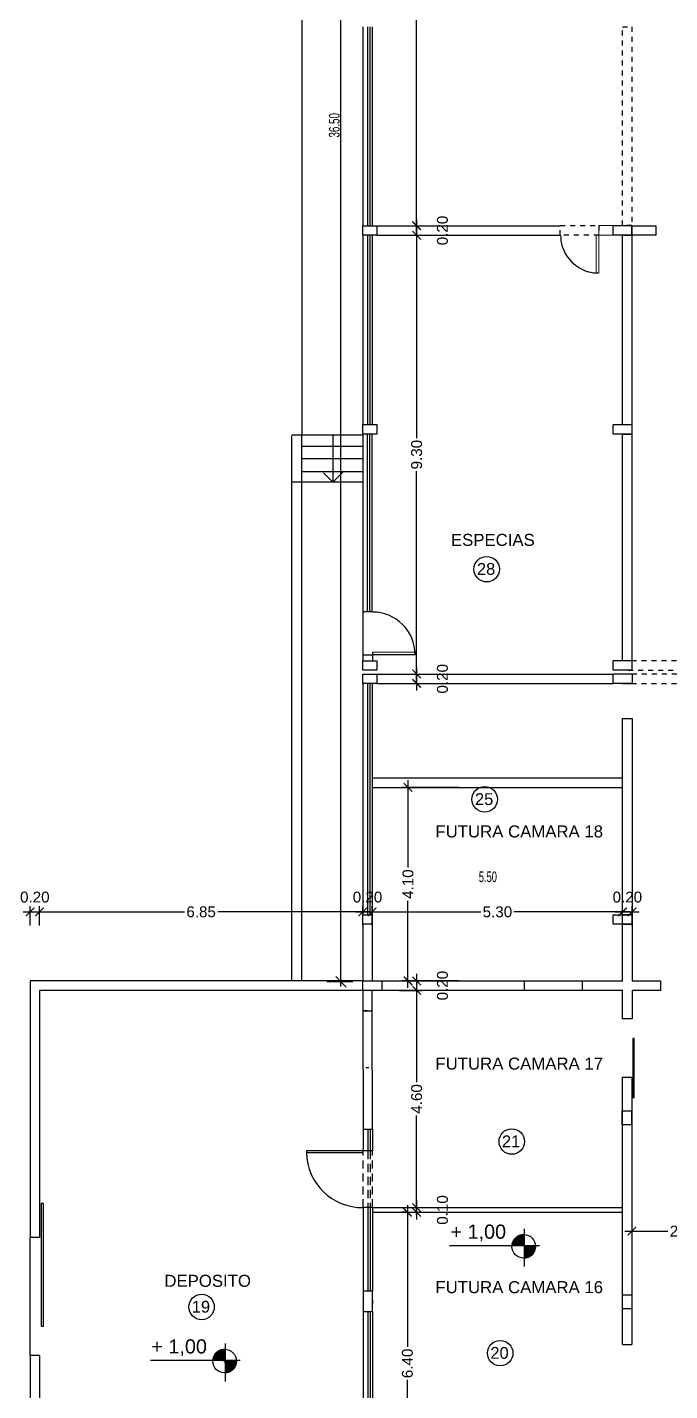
# Model space of a CAD drawing. Extents: x -106 to 115, y -156 to 65.
# Drawn here: x -22.09 to -8.49, y -55.18 to -26.3 of the extents above; entities that cross this region are included whole.
import ezdxf
from ezdxf.enums import TextEntityAlignment as Align

# ---------------------------------------------------------------- set-up
doc = ezdxf.new("R2010")
doc.units = 0
doc.header["$LTSCALE"] = 100
doc.header["$MEASUREMENT"] = 0
doc.linetypes.add('HIDDEN', pattern=[0.375, 0.25, -0.125])
doc.linetypes.add('MCDASH01', pattern=[0.002117, 0.001058, -0.001058])
doc.layers.get('0').update_dxf_attribs({"color": 9, "linetype": 'CONTINUOUS'})
doc.layers.get('DEFPOINTS').update_dxf_attribs({"color": 9, "linetype": 'CONTINUOUS'})
for name, color, linetype in [('COTAS', 9, 'CONTINUOUS'), ('MUROS', 9, 'CONTINUOUS'), ('PUERTAS', 9, 'CONTINUOUS'), ('texto', 9, 'CONTINUOUS'), ('UNTITLED-1', 9, 'CONTINUOUS')]:
    doc.layers.add(name, color=color, linetype=linetype)
doc.styles.get("Standard").update_dxf_attribs({"font": 'arial.ttf'})
doc.dimstyles.get("Standard").update_dxf_attribs({"dimtxt": 0.23, "dimasz": 0.18, "dimexe": 0.12, "dimexo": 0.2, "dimgap": 0.05, "dimtad": 0, "dimzin": 0, "dimdsep": 46, "dimtxsty": 'Standard', "dimblk": 'ARCHTICK', "dimcen": 0.09, "dimdle": 0.15, "dimadec": 0, "dimazin": 0, "dimtfac": 1, "dimtofl": 0, "dimtmove": 2, "dimatfit": 3, "dimfxl": 1, "dimtolj": 1, "dimtzin": 0, "dimarcsym": 0})

# ---------------------------------------------------------------- blocks, each defined once
blk = doc.blocks.new('_ARCHTICK')
at = {"color": 0, "linetype": 'ByBlock', "const_width": 0.15}
blk.add_lwpolyline([(-0.5, -0.5), (0.5, 0.5)], dxfattribs=at)
blk = doc.blocks.new('*D173')
at = {"layer": 'COTAS', "color": 0, "linetype": 'Continuous', "lineweight": -2, "transparency": 16777216}
for p, q in [((-14.212, -16.397), (-13.728, -16.397)), ((-13.848, -16.247), (-13.848, -23.026)), ((-13.848, -30.657), (-13.848, -23.879)), ((-14.212, -30.507), (-13.728, -30.507))]:
    blk.add_line(p, q, dxfattribs=at)
at = {"layer": 'DEFPOINTS', "color": 0, "linetype": 'Continuous', "transparency": 16777216}
for p in [(-14.412, -16.397), (-14.412, -30.507), (-13.848, -30.507)]:
    blk.add_point(p, dxfattribs=at)
at = {"layer": 'COTAS', "color": 0, "linetype": 'Continuous', "lineweight": -2, "transparency": 16777216, "xscale": 0.18, "yscale": 0.18, "zscale": 0.18}
for p, rotation in [((-13.848, -16.397), 90), ((-13.848, -30.507), 270)]:
    blk.add_blockref('_ARCHTICK', p, dxfattribs=dict(at, rotation=rotation))
at = {"layer": 'COTAS', "color": 0, "linetype": 'Continuous', "transparency": 16777216, "insert": (-13.848, -23.452), "char_height": 0.23, "attachment_point": 5, "rotation": 90}
blk.add_mtext('\\A1;14.10', dxfattribs=at)
blk = doc.blocks.new('*D174')
at = {"layer": 'COTAS', "color": 0, "linetype": 'Continuous', "lineweight": -2, "transparency": 16777216}
for p, q in [((-14.212, -30.507), (-13.728, -30.507)), ((-13.848, -30.357), (-13.848, -30.857)), ((-14.212, -30.707), (-13.728, -30.707))]:
    blk.add_line(p, q, dxfattribs=at)
at = {"layer": 'DEFPOINTS', "color": 0, "linetype": 'Continuous', "transparency": 16777216}
for p in [(-14.412, -30.507), (-14.412, -30.707), (-13.848, -30.707)]:
    blk.add_point(p, dxfattribs=at)
at = {"layer": 'COTAS', "color": 0, "linetype": 'Continuous', "lineweight": -2, "transparency": 16777216, "xscale": 0.18, "yscale": 0.18, "zscale": 0.18}
for p, rotation in [((-13.848, -30.507), 90), ((-13.848, -30.707), 270)]:
    blk.add_blockref('_ARCHTICK', p, dxfattribs=dict(at, rotation=rotation))
at = {"layer": 'COTAS', "color": 0, "linetype": 'Continuous', "transparency": 16777216, "insert": (-13.301, -30.607), "char_height": 0.23, "attachment_point": 5, "rotation": 90}
blk.add_mtext('\\A1;0.20', dxfattribs=at)
blk = doc.blocks.new('*D175')
at = {"layer": 'COTAS', "color": 0, "linetype": 'Continuous', "lineweight": -2, "transparency": 16777216}
for p, q in [((-13.848, -30.557), (-13.848, -35.006)), ((-14.212, -30.707), (-13.728, -30.707)), ((-13.848, -40.151), (-13.848, -35.703)), ((-14.212, -40.001), (-13.728, -40.001))]:
    blk.add_line(p, q, dxfattribs=at)
at = {"layer": 'DEFPOINTS', "color": 0, "linetype": 'Continuous', "transparency": 16777216}
for p in [(-14.412, -30.707), (-14.412, -40.001), (-13.848, -40.001)]:
    blk.add_point(p, dxfattribs=at)
at = {"layer": 'COTAS', "color": 0, "linetype": 'Continuous', "lineweight": -2, "transparency": 16777216, "xscale": 0.18, "yscale": 0.18, "zscale": 0.18}
for p, rotation in [((-13.848, -30.707), 90), ((-13.848, -40.001), 270)]:
    blk.add_blockref('_ARCHTICK', p, dxfattribs=dict(at, rotation=rotation))
at = {"layer": 'COTAS', "color": 0, "linetype": 'Continuous', "transparency": 16777216, "insert": (-13.848, -35.354), "char_height": 0.23, "attachment_point": 5, "rotation": 90}
blk.add_mtext('\\A1;9.30', dxfattribs=at)
blk = doc.blocks.new('*D176')
at = {"layer": 'COTAS', "color": 0, "linetype": 'Continuous', "lineweight": -2, "transparency": 16777216}
for p, q in [((-14.212, -40.001), (-13.728, -40.001)), ((-13.848, -39.851), (-13.848, -40.351)), ((-14.212, -40.201), (-13.728, -40.201))]:
    blk.add_line(p, q, dxfattribs=at)
at = {"layer": 'DEFPOINTS', "color": 0, "linetype": 'Continuous', "transparency": 16777216}
for p in [(-14.412, -40.001), (-14.412, -40.201), (-13.848, -40.201)]:
    blk.add_point(p, dxfattribs=at)
at = {"layer": 'COTAS', "color": 0, "linetype": 'Continuous', "lineweight": -2, "transparency": 16777216, "xscale": 0.18, "yscale": 0.18, "zscale": 0.18}
for p, rotation in [((-13.848, -40.001), 90), ((-13.848, -40.201), 270)]:
    blk.add_blockref('_ARCHTICK', p, dxfattribs=dict(at, rotation=rotation))
at = {"layer": 'COTAS', "color": 0, "linetype": 'Continuous', "transparency": 16777216, "insert": (-13.301, -40.101), "char_height": 0.23, "attachment_point": 5, "rotation": 90}
blk.add_mtext('\\A1;0.20', dxfattribs=at)
blk = doc.blocks.new('*D177')
at = {"layer": 'COTAS', "color": 0, "linetype": 'Continuous', "lineweight": -2, "transparency": 16777216}
for p, q in [((-13.848, -46.349), (-13.848, -46.849)), ((-14.212, -46.499), (-13.728, -46.499)), ((-14.212, -46.699), (-13.728, -46.699))]:
    blk.add_line(p, q, dxfattribs=at)
at = {"layer": 'DEFPOINTS', "color": 0, "linetype": 'Continuous', "transparency": 16777216}
for p in [(-14.412, -46.499), (-14.412, -46.699), (-13.848, -46.699)]:
    blk.add_point(p, dxfattribs=at)
at = {"layer": 'COTAS', "color": 0, "linetype": 'Continuous', "lineweight": -2, "transparency": 16777216, "xscale": 0.18, "yscale": 0.18, "zscale": 0.18}
for p, rotation in [((-13.848, -46.499), 90), ((-13.848, -46.699), 270)]:
    blk.add_blockref('_ARCHTICK', p, dxfattribs=dict(at, rotation=rotation))
at = {"layer": 'COTAS', "color": 0, "linetype": 'Continuous', "transparency": 16777216, "insert": (-13.301, -46.599), "char_height": 0.23, "attachment_point": 5, "rotation": 90}
blk.add_mtext('\\A1;0.20', dxfattribs=at)
blk = doc.blocks.new('*D178')
at = {"layer": 'COTAS', "color": 0, "linetype": 'Continuous', "lineweight": -2, "transparency": 16777216}
for p, q in [((-14.212, -46.699), (-13.728, -46.699)), ((-13.848, -46.549), (-13.848, -48.646)), ((-13.848, -51.45), (-13.848, -49.352)), ((-14.212, -51.3), (-13.728, -51.3))]:
    blk.add_line(p, q, dxfattribs=at)
at = {"layer": 'DEFPOINTS', "color": 0, "linetype": 'Continuous', "transparency": 16777216}
for p in [(-14.412, -46.699), (-14.412, -51.3), (-13.848, -51.3)]:
    blk.add_point(p, dxfattribs=at)
at = {"layer": 'COTAS', "color": 0, "linetype": 'Continuous', "lineweight": -2, "transparency": 16777216, "xscale": 0.18, "yscale": 0.18, "zscale": 0.18}
for p, rotation in [((-13.848, -46.699), 90), ((-13.848, -51.3), 270)]:
    blk.add_blockref('_ARCHTICK', p, dxfattribs=dict(at, rotation=rotation))
at = {"layer": 'COTAS', "color": 0, "linetype": 'Continuous', "transparency": 16777216, "insert": (-13.848, -48.999), "char_height": 0.23, "attachment_point": 5, "rotation": 90}
blk.add_mtext('\\A1;4.60', dxfattribs=at)
blk = doc.blocks.new('*D179')
at = {"layer": 'COTAS', "color": 0, "linetype": 'Continuous', "lineweight": -2, "transparency": 16777216}
for p, q in [((-14.212, -51.3), (-13.728, -51.3)), ((-13.848, -51.15), (-13.848, -51.55)), ((-14.212, -51.4), (-13.728, -51.4))]:
    blk.add_line(p, q, dxfattribs=at)
at = {"layer": 'DEFPOINTS', "color": 0, "linetype": 'Continuous', "transparency": 16777216}
for p in [(-14.412, -51.3), (-14.412, -51.4), (-13.848, -51.4)]:
    blk.add_point(p, dxfattribs=at)
at = {"layer": 'COTAS', "color": 0, "linetype": 'Continuous', "lineweight": -2, "transparency": 16777216, "xscale": 0.18, "yscale": 0.18, "zscale": 0.18}
for p, rotation in [((-13.848, -51.3), 90), ((-13.848, -51.4), 270)]:
    blk.add_blockref('_ARCHTICK', p, dxfattribs=dict(at, rotation=rotation))
at = {"layer": 'COTAS', "color": 0, "linetype": 'Continuous', "transparency": 16777216, "insert": (-13.301, -51.35), "char_height": 0.23, "attachment_point": 5, "rotation": 90}
blk.add_mtext('\\A1;0.10', dxfattribs=at)
blk = doc.blocks.new('*D220')
at = {"layer": 'COTAS', "color": 0, "linetype": 'Continuous', "lineweight": -2, "transparency": 16777216}
for p, q in [((-9.292, -51.509), (-9.292, -51.92)), ((-7.063, -51.509), (-7.063, -51.92)), ((-9.442, -51.8), (-8.528, -51.8)), ((-6.913, -51.8), (-7.827, -51.8))]:
    blk.add_line(p, q, dxfattribs=at)
at = {"layer": 'DEFPOINTS', "color": 0, "linetype": 'Continuous', "transparency": 16777216}
for p in [(-9.292, -51.309), (-7.063, -51.309), (-7.063, -51.8)]:
    blk.add_point(p, dxfattribs=at)
at = {"layer": 'COTAS', "color": 0, "linetype": 'Continuous', "lineweight": -2, "transparency": 16777216, "xscale": 0.18, "yscale": 0.18, "zscale": 0.18, "rotation": 180}
blk.add_blockref('_ARCHTICK', (-9.292, -51.8), dxfattribs=at)
at = {"layer": 'COTAS', "color": 0, "linetype": 'Continuous', "lineweight": -2, "transparency": 16777216, "xscale": 0.18, "yscale": 0.18, "zscale": 0.18}
blk.add_blockref('_ARCHTICK', (-7.063, -51.8), dxfattribs=at)
at = {"layer": 'COTAS', "color": 0, "linetype": 'Continuous', "transparency": 16777216, "insert": (-8.177, -51.8), "char_height": 0.23, "attachment_point": 5}
blk.add_mtext('\\A1;2.20', dxfattribs=at)
blk = doc.blocks.new('*D236')
at = {"layer": 'COTAS', "color": 0, "linetype": 'Continuous', "lineweight": -2, "transparency": 16777216}
for p, q in [((-21.982, -45.037), (-18.76, -45.037)), ((-21.831, -45.328), (-21.831, -44.917)), ((-14.838, -45.037), (-18.06, -45.037)), ((-14.988, -45.328), (-14.988, -44.917))]:
    blk.add_line(p, q, dxfattribs=at)
at = {"layer": 'DEFPOINTS', "color": 0, "linetype": 'Continuous', "transparency": 16777216}
for p in [(-14.988, -45.037), (-21.831, -45.528), (-14.988, -45.528)]:
    blk.add_point(p, dxfattribs=at)
at = {"layer": 'COTAS', "color": 0, "linetype": 'Continuous', "lineweight": -2, "transparency": 16777216, "xscale": 0.18, "yscale": 0.18, "zscale": 0.18, "rotation": 180}
blk.add_blockref('_ARCHTICK', (-21.831, -45.037), dxfattribs=at)
at = {"layer": 'COTAS', "color": 0, "linetype": 'Continuous', "lineweight": -2, "transparency": 16777216, "xscale": 0.18, "yscale": 0.18, "zscale": 0.18}
blk.add_blockref('_ARCHTICK', (-14.988, -45.037), dxfattribs=at)
at = {"layer": 'COTAS', "color": 0, "linetype": 'Continuous', "transparency": 16777216, "insert": (-18.41, -45.037), "char_height": 0.23, "attachment_point": 5}
blk.add_mtext('\\A1;6.85', dxfattribs=at)
blk = doc.blocks.new('*D237')
at = {"layer": 'COTAS', "color": 0, "linetype": 'Continuous', "lineweight": -2, "transparency": 16777216}
for p, q in [((-15.138, -45.037), (-14.638, -45.037)), ((-14.988, -45.328), (-14.988, -44.917)), ((-14.788, -45.328), (-14.788, -44.917))]:
    blk.add_line(p, q, dxfattribs=at)
at = {"layer": 'DEFPOINTS', "color": 0, "linetype": 'Continuous', "transparency": 16777216}
for p in [(-14.788, -45.037), (-14.988, -45.528), (-14.788, -45.528)]:
    blk.add_point(p, dxfattribs=at)
at = {"layer": 'COTAS', "color": 0, "linetype": 'Continuous', "lineweight": -2, "transparency": 16777216, "xscale": 0.18, "yscale": 0.18, "zscale": 0.18, "rotation": 180}
blk.add_blockref('_ARCHTICK', (-14.988, -45.037), dxfattribs=at)
at = {"layer": 'COTAS', "color": 0, "linetype": 'Continuous', "lineweight": -2, "transparency": 16777216, "xscale": 0.18, "yscale": 0.18, "zscale": 0.18}
blk.add_blockref('_ARCHTICK', (-14.788, -45.037), dxfattribs=at)
at = {"layer": 'COTAS', "color": 0, "linetype": 'Continuous', "transparency": 16777216, "insert": (-14.888, -44.725), "char_height": 0.23, "attachment_point": 5}
blk.add_mtext('\\A1;0.20', dxfattribs=at)
blk = doc.blocks.new('*D238')
at = {"layer": 'COTAS', "color": 0, "linetype": 'Continuous', "lineweight": -2, "transparency": 16777216}
for p, q in [((-14.938, -45.037), (-12.486, -45.037)), ((-14.788, -45.328), (-14.788, -44.917)), ((-9.337, -45.037), (-11.789, -45.037)), ((-9.487, -45.328), (-9.487, -44.917))]:
    blk.add_line(p, q, dxfattribs=at)
at = {"layer": 'DEFPOINTS', "color": 0, "linetype": 'Continuous', "transparency": 16777216}
for p in [(-9.487, -45.037), (-14.788, -45.528), (-9.487, -45.528)]:
    blk.add_point(p, dxfattribs=at)
at = {"layer": 'COTAS', "color": 0, "linetype": 'Continuous', "lineweight": -2, "transparency": 16777216, "xscale": 0.18, "yscale": 0.18, "zscale": 0.18, "rotation": 180}
blk.add_blockref('_ARCHTICK', (-14.788, -45.037), dxfattribs=at)
at = {"layer": 'COTAS', "color": 0, "linetype": 'Continuous', "lineweight": -2, "transparency": 16777216, "xscale": 0.18, "yscale": 0.18, "zscale": 0.18}
blk.add_blockref('_ARCHTICK', (-9.487, -45.037), dxfattribs=at)
at = {"layer": 'COTAS', "color": 0, "linetype": 'Continuous', "transparency": 16777216, "insert": (-12.138, -45.037), "char_height": 0.23, "attachment_point": 5}
blk.add_mtext('\\A1;5.30', dxfattribs=at)
blk = doc.blocks.new('*D239')
at = {"layer": 'COTAS', "color": 0, "linetype": 'Continuous', "lineweight": -2, "transparency": 16777216}
for p, q in [((-9.637, -45.037), (-9.137, -45.037)), ((-9.487, -45.328), (-9.487, -44.917)), ((-9.287, -45.328), (-9.287, -44.917))]:
    blk.add_line(p, q, dxfattribs=at)
at = {"layer": 'DEFPOINTS', "color": 0, "linetype": 'Continuous', "transparency": 16777216}
for p in [(-9.287, -45.037), (-9.487, -45.528), (-9.287, -45.528)]:
    blk.add_point(p, dxfattribs=at)
at = {"layer": 'COTAS', "color": 0, "linetype": 'Continuous', "lineweight": -2, "transparency": 16777216, "xscale": 0.18, "yscale": 0.18, "zscale": 0.18, "rotation": 180}
blk.add_blockref('_ARCHTICK', (-9.487, -45.037), dxfattribs=at)
at = {"layer": 'COTAS', "color": 0, "linetype": 'Continuous', "lineweight": -2, "transparency": 16777216, "xscale": 0.18, "yscale": 0.18, "zscale": 0.18}
blk.add_blockref('_ARCHTICK', (-9.287, -45.037), dxfattribs=at)
at = {"layer": 'COTAS', "color": 0, "linetype": 'Continuous', "transparency": 16777216, "insert": (-9.387, -44.725), "char_height": 0.23, "attachment_point": 5}
blk.add_mtext('\\A1;0.20', dxfattribs=at)
blk = doc.blocks.new('*D240')
at = {"layer": 'COTAS', "color": 0, "linetype": 'Continuous', "lineweight": -2, "transparency": 16777216}
for p, q in [((-22.181, -45.037), (-21.681, -45.037)), ((-22.032, -45.328), (-22.032, -44.917)), ((-21.831, -45.328), (-21.831, -44.917))]:
    blk.add_line(p, q, dxfattribs=at)
at = {"layer": 'DEFPOINTS', "color": 0, "linetype": 'Continuous', "transparency": 16777216}
for p in [(-21.831, -45.037), (-22.032, -45.528), (-21.831, -45.528)]:
    blk.add_point(p, dxfattribs=at)
at = {"layer": 'COTAS', "color": 0, "linetype": 'Continuous', "lineweight": -2, "transparency": 16777216, "xscale": 0.18, "yscale": 0.18, "zscale": 0.18, "rotation": 180}
blk.add_blockref('_ARCHTICK', (-22.032, -45.037), dxfattribs=at)
at = {"layer": 'COTAS', "color": 0, "linetype": 'Continuous', "lineweight": -2, "transparency": 16777216, "xscale": 0.18, "yscale": 0.18, "zscale": 0.18}
blk.add_blockref('_ARCHTICK', (-21.831, -45.037), dxfattribs=at)
at = {"layer": 'COTAS', "color": 0, "linetype": 'Continuous', "transparency": 16777216, "insert": (-21.931, -44.725), "char_height": 0.23, "attachment_point": 5}
blk.add_mtext('\\A1;0.20', dxfattribs=at)
blk = doc.blocks.new('*D262')
at = {"layer": 'COTAS', "color": 0, "linetype": 'Continuous', "lineweight": -2, "transparency": 16777216}
for p, q in [((-12.955, -42.401), (-14.151, -42.401)), ((-14.031, -42.251), (-14.031, -44.097)), ((-14.031, -46.649), (-14.031, -44.803)), ((-12.955, -46.499), (-14.151, -46.499))]:
    blk.add_line(p, q, dxfattribs=at)
at = {"layer": 'DEFPOINTS', "color": 0, "linetype": 'Continuous', "transparency": 16777216}
for p in [(-14.031, -42.401), (-12.755, -42.401), (-12.755, -46.499)]:
    blk.add_point(p, dxfattribs=at)
at = {"layer": 'COTAS', "color": 0, "linetype": 'Continuous', "lineweight": -2, "transparency": 16777216, "xscale": 0.18, "yscale": 0.18, "zscale": 0.18}
for p, rotation in [((-14.031, -42.401), 90), ((-14.031, -46.499), 270)]:
    blk.add_blockref('_ARCHTICK', p, dxfattribs=dict(at, rotation=rotation))
at = {"layer": 'COTAS', "color": 0, "linetype": 'Continuous', "transparency": 16777216, "insert": (-14.031, -44.45), "char_height": 0.23, "attachment_point": 5, "rotation": 90}
blk.add_mtext('\\A1;4.10', dxfattribs=at)
blk = doc.blocks.new('*D263')
at = {"layer": 'COTAS', "color": 0, "linetype": 'Continuous', "lineweight": -2, "transparency": 16777216}
for p, q in [((-14.043, -51.25), (-14.043, -54.251)), ((-14.048, -51.4), (-14.163, -51.4)), ((-14.043, -57.95), (-14.043, -54.949)), ((-14.087, -57.8), (-14.163, -57.8))]:
    blk.add_line(p, q, dxfattribs=at)
at = {"layer": 'DEFPOINTS', "color": 0, "linetype": 'Continuous', "transparency": 16777216}
for p in [(-14.043, -51.4), (-13.848, -51.4), (-13.887, -57.8)]:
    blk.add_point(p, dxfattribs=at)
at = {"layer": 'COTAS', "color": 0, "linetype": 'Continuous', "lineweight": -2, "transparency": 16777216, "xscale": 0.18, "yscale": 0.18, "zscale": 0.18}
for p, rotation in [((-14.043, -51.4), 90), ((-14.043, -57.8), 270)]:
    blk.add_blockref('_ARCHTICK', p, dxfattribs=dict(at, rotation=rotation))
at = {"layer": 'COTAS', "color": 0, "linetype": 'Continuous', "transparency": 16777216, "insert": (-14.043, -54.6), "char_height": 0.23, "attachment_point": 5, "rotation": 90}
blk.add_mtext('\\A1;6.40', dxfattribs=at)

msp = doc.modelspace()

# ---------------------------------------------------------------- hatches: boundary and pattern name
at = {"linetype": 'Continuous'}
h = msp.add_hatch(dxfattribs=at)
h.set_pattern_fill('ANSI31', color=256, scale=0.01, style=0)
h.set_pattern_definition([(45, (-19.1031012, -21.7951839), (-0.000883883476, 0.000883883476), [])])
h.paths.add_polyline_path([(-11.57, -52.111), (-11.57, -51.871, 0.414214), (-11.83, -52.111)])
h.paths.add_polyline_path([(-11.57, -52.371, 0.402543), (-11.33, -52.121, 0.010003), (-11.33, -52.111), (-11.57, -52.111)])
h = msp.add_hatch(dxfattribs=at)
h.set_pattern_fill('ANSI31', color=256, scale=0.01, style=0)
h.set_pattern_definition([(45, (-25.4368595, -24.2253361), (-0.000883883476, 0.000883883476), [])])
h.paths.add_polyline_path([(-17.904, -54.541), (-17.904, -54.301, 0.414214), (-18.164, -54.541)])
h.paths.add_polyline_path([(-17.904, -54.801, 0.402543), (-17.664, -54.551, 0.010003), (-17.664, -54.541), (-17.904, -54.541)])

# ---------------------------------------------------------------- linework, layer by layer
for p, q in [((-14.988, -26.294), (-14.988, -30.507)), ((-14.888, -26.294), (-14.888, -30.507)), ((-14.838, -26.294), (-14.838, -30.507)), ((-14.788, -26.294), (-14.788, -30.507)), ((-14.688, -30.507), (-10.81, -30.507)), ((-14.988, -30.707), (-14.988, -34.719)), ((-14.888, -30.707), (-14.888, -34.719)), ((-14.838, -30.707), (-14.838, -34.719)), ((-14.788, -30.707), (-14.788, -34.719)), ((-14.688, -30.707), (-10.81, -30.707)), ((-14.988, -34.919), (-14.988, -38.675)), ((-14.888, -38.675), (-14.888, -34.919)), ((-14.838, -38.675), (-14.838, -34.919)), ((-14.788, -38.675), (-14.788, -34.919)), ((-14.988, -38.675), (-14.788, -38.675)), ((-14.988, -38.675), (-14.988, -39.721)), ((-14.78, -39.537), (-14.78, -39.721)), ((-14.773, -39.601), (-14.983, -39.601)), ((-14.688, -40.001), (-9.688, -40.001)), ((-14.988, -40.201), (-14.988, -45.1)), ((-14.888, -40.201), (-14.888, -45.1)), ((-14.838, -40.201), (-14.838, -45.1)), ((-14.788, -40.201), (-14.788, -45.1)), ((-14.688, -40.201), (-9.688, -40.201)), ((-14.988, -45.3), (-14.988, -46.499)), ((-14.788, -45.3), (-14.788, -46.499)), ((-14.988, -46.699), (-14.988, -47.134)), ((-14.788, -47.134), (-14.788, -46.699)), ((-14.588, -46.499), (-10.335, -46.499)), ((-10.335, -46.699), (-14.588, -46.699)), ((-11.569, -46.499), (-11.569, -46.699)), ((-14.988, -47.12), (-14.982, -49.64)), ((-14.988, -47.12), (-14.788, -47.134)), ((-14.988, -47.134), (-14.788, -47.134)), ((-14.781, -49.64), (-14.788, -47.134)), ((-14.982, -49.64), (-14.781, -49.64)), ((-14.982, -49.64), (-14.982, -50.1)), ((-14.882, -49.64), (-14.882, -50.1)), ((-14.832, -49.64), (-14.832, -50.1)), ((-14.781, -49.64), (-14.781, -50.1)), ((-14.982, -51.3), (-14.982, -53.066)), ((-14.882, -51.3), (-14.882, -53.066)), ((-14.832, -51.3), (-14.832, -53.066)), ((-14.781, -51.3), (-9.5, -51.3)), ((-14.781, -51.3), (-14.781, -53.066)), ((-14.781, -51.4), (-9.5, -51.4)), ((-14.982, -53.066), (-14.982, -53.501)), ((-14.982, -53.066), (-14.781, -53.066)), ((-14.781, -53.501), (-14.781, -53.066)), ((-14.982, -53.501), (-14.781, -53.501)), ((-14.982, -53.501), (-14.982, -56.761)), ((-14.882, -53.501), (-14.882, -56.761)), ((-14.832, -53.501), (-14.832, -56.761)), ((-14.781, -53.501), (-14.781, -56.761)), ((-9.492, -54.2), (-9.292, -54.2))]:
    msp.add_line(p, q, dxfattribs=at)
for points in [[(-14.988, -30.507), (-14.688, -30.507), (-14.688, -30.707), (-14.988, -30.707)], [(-14.988, -34.719), (-14.688, -34.719), (-14.688, -34.919), (-14.988, -34.919)], [(-14.988, -39.721), (-14.688, -39.721), (-14.688, -39.921), (-14.988, -39.921)], [(-14.988, -40.001), (-14.688, -40.001), (-14.688, -40.201), (-14.988, -40.201)], [(-14.988, -45.1), (-14.788, -45.1), (-14.788, -45.3), (-14.988, -45.3)], [(-14.988, -46.499), (-14.588, -46.499), (-14.588, -46.699), (-14.988, -46.699)]]:
    msp.add_lwpolyline(points, close=True, dxfattribs=at)
at = {"layer": 'COTAS', "linetype": 'Continuous'}
for p, q in [((-14.788, -40.201), (-14.788, -42.201)), ((-9.487, -40.945), (-9.287, -40.945)), ((-14.788, -42.201), (-9.487, -42.201)), ((-14.788, -42.201), (-14.788, -42.401)), ((-14.788, -42.401), (-9.487, -42.401))]:
    msp.add_line(p, q, dxfattribs=at)
at = {"layer": 'MUROS', "linetype": 'Continuous'}
for p, q in [((-14.988, -46.499), (-22.032, -46.499)), ((-22.032, -46.499), (-22.032, -51.933)), ((-14.988, -46.699), (-21.831, -46.699)), ((-21.831, -46.699), (-21.831, -51.933)), ((-21.831, -51.933), (-22.032, -51.933)), ((-22.032, -54.433), (-22.032, -51.933)), ((-21.831, -54.433), (-22.032, -54.433)), ((-22.032, -54.433), (-22.032, -59.9)), ((-21.831, -54.433), (-21.831, -59.668))]:
    msp.add_line(p, q, dxfattribs=at)
at = {"layer": 'PUERTAS', "linetype": 'Continuous'}
msp.add_lwpolyline([(-21.798, -53.812), (-21.748, -53.812), (-21.748, -51.212), (-21.798, -51.212)], close=True, dxfattribs=at)
at = {"layer": 'texto', "linetype": 'Continuous'}
for p, q in [((-14.781, -50.1), (-14.982, -50.1)), ((-14.781, -51.3), (-14.982, -51.3))]:
    msp.add_line(p, q, dxfattribs=at)
at = {"layer": 'texto', "linetype": 'HIDDEN', "ltscale": 0.007}
for p, q in [((-14.982, -51.3), (-14.982, -50.1)), ((-14.882, -50.1), (-14.882, -51.3)), ((-14.832, -50.1), (-14.832, -51.3)), ((-14.781, -51.3), (-14.781, -50.1))]:
    msp.add_line(p, q, dxfattribs=at)
at = {"layer": 'texto', "linetype": 'Continuous'}
for points in [[(-9.243, -48.972), (-9.243, -47.722), (-9.273, -47.722), (-9.273, -48.972)], [(-14.982, -50.1), (-16.181, -50.1), (-16.181, -50.135), (-14.982, -50.135)]]:
    msp.add_lwpolyline(points, close=True, dxfattribs=at)
for centre, radius in [((4.578, -45.728), 110.721), ((-12.365, -37.78), 0.27), ((-12.406, -42.654), 0.27), ((-11.834, -49.901), 0.27), ((-18.401, -53.405), 0.27), ((-12.079, -54.383), 0.27)]:
    msp.add_circle(centre, radius, dxfattribs=at)
msp.add_arc((-14.999, -50.117), 1.183, 180.8479, 270.8479, dxfattribs=at)
at = {"layer": 'UNTITLED-1', "linetype": 'Continuous'}
for p, q in [((-16.28, -9.114), (-16.28, -34.937)), ((-15.45, -46.517), (-15.45, -10.017)), ((-10.8, -30.707), (-10.798, -30.761)), ((-10.798, -30.761), (-10.793, -30.813)), ((-10.793, -30.813), (-10.785, -30.864)), ((-10.785, -30.864), (-10.773, -30.915)), ((-9.491, -30.705), (-9.291, -30.705)), ((-9.491, -34.721), (-9.491, -30.705)), ((-9.291, -30.705), (-9.291, -34.721)), ((-10.773, -30.915), (-10.758, -30.964)), ((-10.758, -30.964), (-10.74, -31.013)), ((-10.74, -31.013), (-10.718, -31.061)), ((-10.718, -31.061), (-10.693, -31.107)), ((-10.693, -31.107), (-10.665, -31.153)), ((-10.665, -31.153), (-10.634, -31.195)), ((-10.634, -31.195), (-10.601, -31.236)), ((-10.601, -31.236), (-10.566, -31.273)), ((-10.566, -31.273), (-10.528, -31.309)), ((-10.528, -31.309), (-10.488, -31.342)), ((-10.488, -31.342), (-10.445, -31.372)), ((-10.445, -31.372), (-10.4, -31.4)), ((-10.4, -31.4), (-10.353, -31.425)), ((-10.353, -31.425), (-10.305, -31.447)), ((-10.305, -31.447), (-10.257, -31.466)), ((-10.257, -31.466), (-10.207, -31.481)), ((-10.207, -31.481), (-10.157, -31.492)), ((-10.157, -31.492), (-10.105, -31.501)), ((-10.105, -31.501), (-10.053, -31.506)), ((-10.053, -31.506), (-10, -31.507)), ((-16.287, -34.937), (-16.287, -46.499)), ((-9.69, -34.719), (-9.29, -34.719)), ((-9.69, -34.919), (-9.69, -34.719)), ((-9.29, -34.919), (-9.69, -34.919)), ((-9.492, -34.92), (-9.292, -34.92)), ((-9.492, -39.72), (-9.492, -34.92)), ((-9.291, -34.721), (-9.491, -34.721)), ((-9.292, -34.92), (-9.292, -39.72)), ((-9.29, -34.719), (-9.29, -34.919)), ((-16.497, -34.957), (-16.497, -46.499)), ((-14.987, -34.94), (-16.487, -34.94)), ((-14.987, -35.18), (-16.287, -35.18)), ((-15.62, -34.94), (-15.62, -35.937)), ((-14.987, -35.44), (-16.287, -35.44)), ((-14.987, -35.72), (-16.287, -35.72)), ((-15.62, -35.937), (-15.82, -35.737)), ((-15.62, -35.937), (-15.39, -35.707)), ((-14.987, -35.94), (-16.487, -35.94)), ((-14.692, -38.692), (-14.78, -38.687)), ((-14.605, -38.705), (-14.692, -38.692)), ((-14.519, -38.726), (-14.605, -38.705)), ((-14.436, -38.756), (-14.519, -38.726)), ((-14.356, -38.794), (-14.436, -38.756)), ((-14.28, -38.839), (-14.356, -38.794)), ((-14.209, -38.892), (-14.28, -38.839)), ((-14.144, -38.951), (-14.209, -38.892)), ((-14.084, -39.016), (-14.144, -38.951)), ((-14.032, -39.087), (-14.084, -39.016)), ((-13.986, -39.163), (-14.032, -39.087)), ((-13.948, -39.243), (-13.986, -39.163)), ((-13.919, -39.326), (-13.948, -39.243)), ((-13.897, -39.412), (-13.919, -39.326)), ((-13.884, -39.499), (-13.897, -39.412)), ((-13.88, -39.587), (-13.884, -39.499)), ((-14.78, -39.587), (-13.88, -39.587)), ((-9.69, -39.715), (-9.29, -39.715)), ((-9.69, -39.915), (-9.69, -39.715)), ((-9.292, -39.72), (-9.492, -39.72)), ((-9.29, -39.715), (-9.29, -39.915)), ((-9.29, -39.915), (-9.69, -39.915)), ((-9.688, -39.999), (-9.288, -39.999)), ((-9.688, -40.199), (-9.688, -39.999)), ((-9.288, -39.999), (-9.288, -40.199)), ((-9.288, -40.199), (-9.688, -40.199)), ((-9.487, -40.2), (-9.287, -40.2)), ((-9.487, -45.1), (-9.487, -40.945)), ((-9.287, -40.945), (-9.287, -45.1)), ((-9.687, -45.1), (-9.287, -45.1)), ((-9.687, -45.3), (-9.687, -45.1)), ((-9.287, -45.3), (-9.687, -45.3)), ((-9.287, -45.1), (-9.487, -45.1)), ((-9.487, -45.3), (-9.287, -45.3)), ((-9.487, -46.499), (-9.487, -45.3)), ((-9.287, -45.1), (-9.287, -45.3)), ((-9.287, -45.3), (-9.287, -46.5)), ((-15.2, -46.517), (-15.75, -46.517)), ((-15.45, -46.617), (-15.45, -46.517)), ((-10.335, -46.499), (-9.485, -46.499)), ((-10.335, -46.699), (-10.335, -46.499)), ((-9.485, -46.699), (-10.335, -46.699)), ((-9.487, -47.3), (-9.487, -46.699)), ((-9.287, -46.5), (-8.687, -46.5)), ((-8.687, -46.7), (-9.287, -46.7)), ((-9.287, -46.7), (-9.287, -47.3)), ((-8.687, -46.5), (-8.687, -46.7)), ((-9.287, -47.3), (-9.487, -47.3)), ((-14.927, -48.333), (-14.857, -48.333)), ((-9.492, -48.54), (-9.292, -48.54)), ((-9.492, -54.2), (-9.492, -48.54)), ((-9.415, -48.543), (-9.298, -48.538)), ((-9.292, -48.54), (-9.292, -54.2)), ((-9.496, -49.25), (-9.296, -49.25)), ((-9.496, -49.55), (-9.496, -49.25)), ((-9.296, -49.25), (-9.296, -49.55)), ((-9.296, -49.55), (-9.496, -49.55)), ((-11.57, -51.751), (-11.57, -52.551)), ((-11.25, -52.111), (-13.15, -52.111)), ((-14.773, -53.332), (-14.773, -53.262)), ((-9.491, -53.146), (-9.291, -53.146)), ((-9.491, -53.446), (-9.491, -53.146)), ((-9.291, -53.146), (-9.291, -53.446)), ((-9.291, -53.446), (-9.491, -53.446)), ((-17.904, -54.181), (-17.904, -54.981)), ((-17.584, -54.541), (-19.484, -54.541))]:
    msp.add_line(p, q, dxfattribs=at)
at = {"layer": 'UNTITLED-1', "linetype": 'MCDASH01'}
for p, q in [((-10.81, -30.504), (-9.989, -30.504)), ((-10.81, -30.704), (-10.81, -30.504)), ((-9.989, -30.504), (-9.989, -30.704)), ((-9.989, -30.704), (-10.81, -30.704)), ((-3.902, -39.72), (-9.352, -39.72)), ((-9.371, -39.916), (-4.031, -39.916)), ((-9.293, -39.998), (-3.953, -39.998)), ((-9.297, -40.2), (-3.897, -40.2))]:
    msp.add_line(p, q, dxfattribs=at)
at = {"layer": 'UNTITLED-1'}
msp.add_line((-15.562, -46.405), (-15.338, -46.63), dxfattribs=at)
at = {"layer": 'UNTITLED-1', "linetype": 'MCDASH01'}
msp.add_lwpolyline([(-9.489, -26.295), (-9.29, -26.295), (-9.29, -30.5), (-9.489, -30.5)], close=True, dxfattribs=at)
at = {"layer": 'UNTITLED-1', "linetype": 'Continuous', "const_width": 0.0203}
for points in [[(-9.989, -30.504), (-9.689, -30.504), (-9.689, -30.704), (-9.989, -30.704)], [(-10.05, -30.704), (-9.989, -30.704), (-9.989, -31.507), (-10.05, -31.507)], [(-14.78, -39.537), (-13.88, -39.537), (-13.88, -39.587), (-14.78, -39.587)]]:
    msp.add_lwpolyline(points, close=True, dxfattribs=at)
at = {"layer": 'UNTITLED-1', "linetype": 'Continuous'}
for points in [[(-9.689, -30.504), (-9.29, -30.504), (-9.29, -30.704), (-9.689, -30.704)], [(-9.292, -30.505), (-8.787, -30.505), (-8.787, -30.705), (-9.292, -30.705)]]:
    msp.add_lwpolyline(points, close=True, dxfattribs=at)
for points, const_width in [([(-14.987, -35.94), (-14.987, -34.94)], 0.0203), ([(-9.5, -44.157), (-9.5, -44.737)], 0.00762)]:
    msp.add_lwpolyline(points, dxfattribs=dict(at, const_width=const_width))
for centre in [(-11.58, -52.121), (-17.914, -54.551)]:
    msp.add_circle(centre, 0.25, dxfattribs=at)

# ---------------------------------------------------------------- texts
at = {"linetype": 'Continuous'}
for p in [(-13.131, -51.96), (-19.465, -54.39)]:
    msp.add_text('+ 1,00', height=0.3, dxfattribs=at).set_placement(p)
at = {"layer": 'texto', "linetype": 'Continuous'}
for s, p in [('28', (-12.378, -37.9)), ('25', (-12.419, -42.774)), ('21', (-11.848, -50.021)), ('19', (-18.415, -53.525)), ('20', (-12.093, -54.502))]:
    msp.add_text(s, height=0.25, dxfattribs=at).set_placement(p, align=Align.CENTER)
at = {"layer": 'UNTITLED-1', "width": 0.656272}
msp.add_text('36.50', height=0.2258, rotation=90, dxfattribs=at).set_placement((-15.48, -28.638))
at = {"layer": 'UNTITLED-1'}
for s, p in [('ESPECIAS ', (-13.122, -37.286)), ('FUTURA CAMARA 18 ', (-13.45, -43.461)), ('FUTURA CAMARA 17 ', (-13.45, -48.378)), ('FUTURA CAMARA 16 ', (-13.45, -53.112))]:
    msp.add_text(s, height=0.254, dxfattribs=at).set_placement(p)
at = {"layer": 'UNTITLED-1', "width": 0.625}
msp.add_text('5.50', height=0.2258, dxfattribs=at).set_placement((-12.532, -44.407))
at = {"layer": 'UNTITLED-1'}
msp.add_text('DEPOSITO', height=0.254, dxfattribs=at).set_placement((-18.272, -52.978), align=Align.CENTER)

# ---------------------------------------------------------------- dimensions: what is measured, and where the dimension line sits
at = {"layer": 'COTAS', "linetype": 'Continuous'}
for base, p1, p2, text, picture, middle in [((-13.848, -30.507), (-14.412, -16.397), (-14.412, -30.507), '14.10', '*D173', (-13.848, -23.452)), ((-13.848, -40.001), (-14.412, -30.707), (-14.412, -40.001), '9.30', '*D175', (-13.848, -35.354))]:
    dim = msp.add_linear_dim(base=base, p1=p1, p2=p2, angle=90, text=text, dimstyle='Standard', dxfattribs=at)
    dim.commit()
    dim.dimension.update_dxf_attribs({"geometry": picture, "text_midpoint": middle})
for base, p1, p2, picture, middle in [((-13.848, -30.707), (-14.412, -30.507), (-14.412, -30.707), '*D174', (-13.301, -30.607)), ((-13.848, -40.201), (-14.412, -40.001), (-14.412, -40.201), '*D176', (-13.301, -40.101)), ((-14.031, -42.401), (-12.755, -46.499), (-12.755, -42.401), '*D262', (-14.031, -44.45)), ((-13.848, -46.699), (-14.412, -46.499), (-14.412, -46.699), '*D177', (-13.301, -46.599)), ((-13.848, -51.3), (-14.412, -46.699), (-14.412, -51.3), '*D178', (-13.848, -48.999)), ((-13.848, -51.4), (-14.412, -51.3), (-14.412, -51.4), '*D179', (-13.301, -51.35)), ((-14.043, -51.4), (-13.887, -57.8), (-13.848, -51.4), '*D263', (-14.043, -54.6))]:
    dim = msp.add_linear_dim(base=base, p1=p1, p2=p2, angle=90, dimstyle='Standard', dxfattribs=at)
    dim.commit()
    dim.dimension.update_dxf_attribs({"geometry": picture, "text_midpoint": middle})
for base, p1, p2, picture, middle in [((-21.831, -45.037), (-22.032, -45.528), (-21.831, -45.528), '*D240', (-21.931, -44.725)), ((-14.788, -45.037), (-14.988, -45.528), (-14.788, -45.528), '*D237', (-14.888, -44.725)), ((-9.287, -45.037), (-9.487, -45.528), (-9.287, -45.528), '*D239', (-9.387, -44.725)), ((-9.487, -45.037), (-14.788, -45.528), (-9.487, -45.528), '*D238', (-12.138, -45.037))]:
    dim = msp.add_linear_dim(base=base, p1=p1, p2=p2, dimstyle='Standard', dxfattribs=at)
    dim.commit()
    dim.dimension.update_dxf_attribs({"geometry": picture, "text_midpoint": middle})
for base, p1, p2, text, picture, middle in [((-14.988, -45.037), (-21.831, -45.528), (-14.988, -45.528), '6.85', '*D236', (-18.41, -45.037)), ((-7.063, -51.8), (-9.292, -51.309), (-7.063, -51.309), '2.20', '*D220', (-8.177, -51.8))]:
    dim = msp.add_linear_dim(base=base, p1=p1, p2=p2, text=text, dimstyle='Standard', dxfattribs=at)
    dim.commit()
    dim.dimension.update_dxf_attribs({"geometry": picture, "text_midpoint": middle})

doc.saveas('drawing.dxf')
